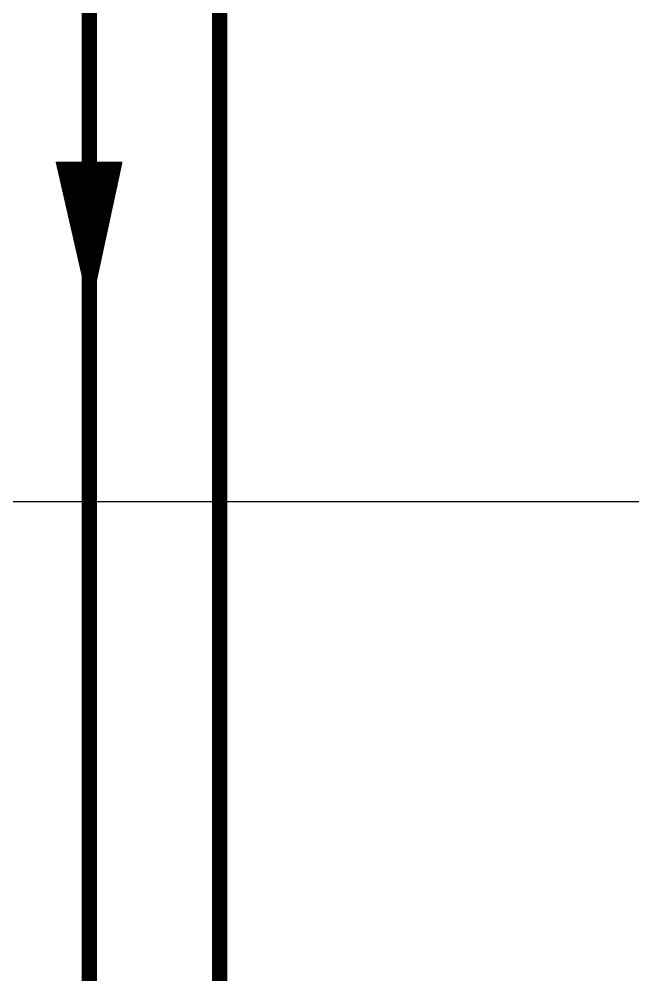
# Model space of a CAD drawing. Extents: x -22909.9 to -22897.8, y -4.7 to 4.1.
# Drawn here: x -22908.628 to -22908.029, y 0.202 to 1.136 of the extents above; entities that cross this region are included whole.
import ezdxf

# ---------------------------------------------------------------- set-up
doc = ezdxf.new("R2010")
doc.units = 0
doc.header["$MEASUREMENT"] = 0
doc.layers.get('0').update_dxf_attribs({"linetype": 'CONTINUOUS'})
for name, color, linetype in [('COW', 2, 'CONTINUOUS'), ('DESCARGA', 5, 'CONTINUOUS'), ('DIB-018', 6, 'CONTINUOUS')]:
    doc.layers.add(name, color=color, linetype=linetype)

# ---------------------------------------------------------------- blocks, each defined once
blk = doc.blocks.new('*X2')
at = {"color": 0}
for p, q in [((2.9916, 7.9626), (3.0038, 7.9748)), ((2.992, 7.9639), (3.0036, 7.9755)), ((2.9925, 7.9652), (3.0034, 7.9761)), ((2.9929, 7.9665), (3.0032, 7.9768)), ((2.9934, 7.9679), (3.003, 7.9775)), ((2.9938, 7.9692), (3.0028, 7.9782)), ((2.9943, 7.9705), (3.0026, 7.9788)), ((2.9947, 7.9718), (3.0023, 7.9795)), ((2.9951, 7.9732), (3.0021, 7.9802)), ((2.9956, 7.9745), (3.0019, 7.9808)), ((2.996, 7.9758), (3.0017, 7.9815)), ((2.9965, 7.9771), (3.0015, 7.9822)), ((2.9969, 7.9785), (3.0013, 7.9829)), ((2.9973, 7.9798), (3.0011, 7.9835)), ((2.9978, 7.9811), (3.0009, 7.9842)), ((2.9982, 7.9824), (3.0006, 7.9849)), ((2.9987, 7.9838), (3.0004, 7.9855)), ((2.9991, 7.9851), (3.0002, 7.9862)), ((2.9996, 7.9864), (3, 7.9869)), ((2.9832, 7.9374), (3.0079, 7.962)), ((2.9837, 7.9387), (3.0077, 7.9627)), ((2.9841, 7.94), (3.0074, 7.9634)), ((2.9845, 7.9414), (3.0072, 7.9641)), ((2.985, 7.9427), (3.007, 7.9647)), ((2.9854, 7.944), (3.0068, 7.9654)), ((2.9859, 7.9453), (3.0066, 7.9661)), ((2.9863, 7.9467), (3.0064, 7.9667)), ((2.9867, 7.948), (3.0062, 7.9674)), ((2.9872, 7.9493), (3.006, 7.9681)), ((2.9876, 7.9506), (3.0057, 7.9688)), ((2.9881, 7.952), (3.0055, 7.9694)), ((2.9885, 7.9533), (3.0053, 7.9701)), ((2.989, 7.9546), (3.0051, 7.9708)), ((2.9894, 7.9559), (3.0049, 7.9714)), ((2.9898, 7.9573), (3.0047, 7.9721)), ((2.9903, 7.9586), (3.0045, 7.9728)), ((2.9907, 7.9599), (3.0043, 7.9735)), ((2.9912, 7.9612), (3.004, 7.9741)), ((2.9748, 7.9122), (3.0119, 7.9493)), ((2.9753, 7.9135), (3.0117, 7.9499)), ((2.9757, 7.9148), (3.0115, 7.9506)), ((2.9761, 7.9162), (3.0113, 7.9513)), ((2.9766, 7.9175), (3.0111, 7.952)), ((2.977, 7.9188), (3.0108, 7.9526)), ((2.9775, 7.9201), (3.0106, 7.9533)), ((2.9779, 7.9215), (3.0104, 7.954)), ((2.9784, 7.9228), (3.0102, 7.9546)), ((2.9788, 7.9241), (3.01, 7.9553)), ((2.9792, 7.9255), (3.0098, 7.956)), ((2.9797, 7.9268), (3.0096, 7.9567)), ((2.9801, 7.9281), (3.0094, 7.9573)), ((2.9806, 7.9294), (3.0091, 7.958)), ((2.981, 7.9308), (3.0089, 7.9587)), ((2.9814, 7.9321), (3.0087, 7.9593)), ((2.9819, 7.9334), (3.0085, 7.96)), ((2.9823, 7.9347), (3.0083, 7.9607)), ((2.9828, 7.9361), (3.0081, 7.9614)), ((2.966, 7.8857), (3.0162, 7.9358)), ((2.9664, 7.887), (3.0159, 7.9365)), ((2.9669, 7.8883), (3.0157, 7.9372)), ((2.9673, 7.8897), (3.0155, 7.9379)), ((2.9678, 7.891), (3.0153, 7.9385)), ((2.9682, 7.8923), (3.0151, 7.9392)), ((2.9686, 7.8936), (3.0149, 7.9399)), ((2.9691, 7.895), (3.0147, 7.9405)), ((2.9695, 7.8963), (3.0145, 7.9412)), ((2.97, 7.8976), (3.0142, 7.9419)), ((2.9704, 7.8989), (3.014, 7.9426)), ((2.9708, 7.9003), (3.0138, 7.9432)), ((2.9713, 7.9016), (3.0136, 7.9439)), ((2.9717, 7.9029), (3.0134, 7.9446)), ((2.9722, 7.9042), (3.0132, 7.9452)), ((2.9726, 7.9056), (3.013, 7.9459)), ((2.9731, 7.9069), (3.0128, 7.9466)), ((2.9735, 7.9082), (3.0125, 7.9473)), ((2.9739, 7.9095), (3.0123, 7.9479)), ((2.9744, 7.9109), (3.0121, 7.9486)), ((2.9576, 7.8605), (3.0202, 7.9231)), ((2.958, 7.8618), (3.02, 7.9238)), ((2.9585, 7.8632), (3.0198, 7.9244)), ((2.9589, 7.8645), (3.0195, 7.9251)), ((2.9594, 7.8658), (3.0193, 7.9258)), ((2.9598, 7.8671), (3.0191, 7.9264)), ((2.9603, 7.8685), (3.0189, 7.9271)), ((2.9607, 7.8698), (3.0187, 7.9278)), ((2.9611, 7.8711), (3.0185, 7.9285)), ((2.9616, 7.8724), (3.0183, 7.9291)), ((2.962, 7.8738), (3.0181, 7.9298)), ((2.9625, 7.8751), (3.0178, 7.9305)), ((2.9629, 7.8764), (3.0176, 7.9311)), ((2.9633, 7.8777), (3.0174, 7.9318)), ((2.9638, 7.8791), (3.0172, 7.9325)), ((2.9642, 7.8804), (3.017, 7.9332)), ((2.9647, 7.8817), (3.0168, 7.9338)), ((2.9651, 7.883), (3.0166, 7.9345)), ((2.9656, 7.8844), (3.0164, 7.9352)), ((2.9488, 7.834), (3.0244, 7.9097)), ((2.9492, 7.8353), (3.0242, 7.9103)), ((2.9497, 7.8366), (3.024, 7.911)), ((2.9501, 7.838), (3.0238, 7.9117)), ((2.9505, 7.8393), (3.0236, 7.9123)), ((2.951, 7.8406), (3.0234, 7.913)), ((2.9514, 7.8419), (3.0232, 7.9137)), ((2.9519, 7.8433), (3.0229, 7.9144)), ((2.9523, 7.8446), (3.0227, 7.915)), ((2.9527, 7.8459), (3.0225, 7.9157)), ((2.9532, 7.8472), (3.0223, 7.9164)), ((2.9536, 7.8486), (3.0221, 7.917)), ((2.9541, 7.8499), (3.0219, 7.9177)), ((2.9545, 7.8512), (3.0217, 7.9184)), ((2.955, 7.8526), (3.0215, 7.9191)), ((2.9554, 7.8539), (3.0212, 7.9197)), ((2.9558, 7.8552), (3.021, 7.9204)), ((2.9563, 7.8565), (3.0208, 7.9211)), ((2.9567, 7.8579), (3.0206, 7.9217)), ((2.9572, 7.8592), (3.0204, 7.9224)), ((2.9404, 7.8088), (3.0285, 7.8969)), ((2.9408, 7.8101), (3.0283, 7.8976)), ((2.9413, 7.8115), (3.028, 7.8982)), ((2.9417, 7.8128), (3.0278, 7.8989)), ((2.9421, 7.8141), (3.0276, 7.8996)), ((2.9426, 7.8154), (3.0274, 7.9003)), ((2.943, 7.8168), (3.0272, 7.9009)), ((2.9435, 7.8181), (3.027, 7.9016)), ((2.9439, 7.8194), (3.0268, 7.9023)), ((2.9444, 7.8207), (3.0266, 7.9029)), ((2.9448, 7.8221), (3.0263, 7.9036)), ((2.9452, 7.8234), (3.0261, 7.9043)), ((2.9457, 7.8247), (3.0259, 7.905)), ((2.9461, 7.826), (3.0257, 7.9056)), ((2.9466, 7.8274), (3.0255, 7.9063)), ((2.947, 7.8287), (3.0253, 7.907)), ((2.9474, 7.83), (3.0251, 7.9076)), ((2.9479, 7.8313), (3.0249, 7.9083)), ((2.9483, 7.8327), (3.0246, 7.909)), ((2.9332, 7.7866), (3.0321, 7.8855)), ((2.9333, 7.7876), (3.0319, 7.8862)), ((2.9338, 7.7889), (3.0317, 7.8868)), ((2.9341, 7.7866), (3.0323, 7.8848)), ((2.9342, 7.7903), (3.0314, 7.8875)), ((2.9346, 7.7916), (3.0312, 7.8882)), ((2.935, 7.7866), (3.0325, 7.8841)), ((2.9351, 7.7929), (3.031, 7.8888)), ((2.9355, 7.7942), (3.0308, 7.8895)), ((2.936, 7.7956), (3.0306, 7.8902)), ((2.9364, 7.7969), (3.0304, 7.8909)), ((2.9368, 7.7982), (3.0302, 7.8915)), ((2.9373, 7.7995), (3.03, 7.8922)), ((2.9377, 7.8009), (3.0297, 7.8929)), ((2.9382, 7.8022), (3.0295, 7.8935)), ((2.9386, 7.8035), (3.0293, 7.8942)), ((2.9391, 7.8048), (3.0291, 7.8949)), ((2.9395, 7.8062), (3.0289, 7.8956)), ((2.9399, 7.8075), (3.0287, 7.8962)), ((2.9359, 7.7866), (3.0327, 7.8835)), ((2.9368, 7.7866), (3.0329, 7.8828)), ((2.9377, 7.7866), (3.0331, 7.8821)), ((2.9385, 7.7866), (3.0334, 7.8815)), ((2.9394, 7.7866), (3.0336, 7.8808)), ((2.9403, 7.7866), (3.0338, 7.8801)), ((2.9412, 7.7866), (3.034, 7.8794)), ((2.9421, 7.7866), (3.0342, 7.8788)), ((2.943, 7.7866), (3.0344, 7.8781)), ((2.9438, 7.7866), (3.0346, 7.8774)), ((2.9447, 7.7866), (3.0348, 7.8768)), ((2.9456, 7.7866), (3.0351, 7.8761)), ((2.9465, 7.7866), (3.0353, 7.8754)), ((2.9474, 7.7866), (3.0355, 7.8747)), ((2.9483, 7.7866), (3.0357, 7.8741)), ((2.9491, 7.7866), (3.0359, 7.8734)), ((2.95, 7.7866), (3.0361, 7.8727)), ((2.9509, 7.7866), (3.0363, 7.8721)), ((2.9518, 7.7866), (3.0365, 7.8714)), ((2.9527, 7.7866), (3.0367, 7.8707)), ((2.9536, 7.7866), (3.037, 7.87)), ((2.9544, 7.7866), (3.0372, 7.8694)), ((2.9553, 7.7866), (3.0374, 7.8687)), ((2.9562, 7.7866), (3.0376, 7.868)), ((2.9571, 7.7866), (3.0378, 7.8674)), ((2.958, 7.7866), (3.038, 7.8667)), ((2.9589, 7.7866), (3.0382, 7.866)), ((2.9598, 7.7866), (3.0384, 7.8653)), ((2.9606, 7.7866), (3.0387, 7.8647)), ((2.9615, 7.7866), (3.0389, 7.864)), ((2.9624, 7.7866), (3.0391, 7.8633)), ((2.9633, 7.7866), (3.0393, 7.8627)), ((2.9642, 7.7866), (3.0395, 7.862)), ((2.9651, 7.7866), (3.0397, 7.8613)), ((2.9659, 7.7866), (3.0399, 7.8606)), ((2.9668, 7.7866), (3.0401, 7.86)), ((2.9677, 7.7866), (3.0404, 7.8593)), ((2.9686, 7.7866), (3.0406, 7.8586)), ((2.9695, 7.7866), (3.0408, 7.8579)), ((2.9704, 7.7866), (3.041, 7.8573)), ((2.9712, 7.7866), (3.0412, 7.8566)), ((2.9721, 7.7866), (3.0414, 7.8559)), ((2.973, 7.7866), (3.0416, 7.8553)), ((2.9739, 7.7866), (3.0418, 7.8546)), ((2.9748, 7.7866), (3.0421, 7.8539)), ((2.9757, 7.7866), (3.0423, 7.8532)), ((2.9765, 7.7866), (3.0425, 7.8526)), ((2.9774, 7.7866), (3.0427, 7.8519)), ((2.9783, 7.7866), (3.0429, 7.8512)), ((2.9792, 7.7866), (3.0431, 7.8506)), ((2.9801, 7.7866), (3.0433, 7.8499)), ((2.981, 7.7866), (3.0435, 7.8492)), ((2.9818, 7.7866), (3.0438, 7.8485)), ((2.9827, 7.7866), (3.044, 7.8479)), ((2.9836, 7.7866), (3.0442, 7.8472)), ((2.9845, 7.7866), (3.0444, 7.8465)), ((2.9854, 7.7866), (3.0446, 7.8459)), ((2.9863, 7.7866), (3.0448, 7.8452)), ((2.9872, 7.7866), (3.045, 7.8445)), ((2.988, 7.7866), (3.0452, 7.8438)), ((2.9889, 7.7866), (3.0455, 7.8432)), ((2.9898, 7.7866), (3.0457, 7.8425)), ((2.9907, 7.7866), (3.0459, 7.8418)), ((2.9916, 7.7866), (3.0461, 7.8412)), ((2.9925, 7.7866), (3.0463, 7.8405)), ((2.9933, 7.7866), (3.0465, 7.8398)), ((2.9942, 7.7866), (3.0467, 7.8391)), ((2.9951, 7.7866), (3.0469, 7.8385)), ((2.996, 7.7866), (3.0472, 7.8378)), ((2.9969, 7.7866), (3.0474, 7.8371)), ((2.9978, 7.7866), (3.0476, 7.8365)), ((2.9986, 7.7866), (3.0478, 7.8358)), ((2.9995, 7.7866), (3.048, 7.8351)), ((3.0004, 7.7866), (3.0482, 7.8344)), ((3.0013, 7.7866), (3.0484, 7.8338)), ((3.0022, 7.7866), (3.0486, 7.8331)), ((3.0031, 7.7866), (3.0489, 7.8324)), ((3.0039, 7.7866), (3.0491, 7.8318)), ((3.0048, 7.7866), (3.0493, 7.8311)), ((3.0057, 7.7866), (3.0495, 7.8304)), ((3.0066, 7.7866), (3.0497, 7.8297)), ((3.0075, 7.7866), (3.0499, 7.8291)), ((3.0084, 7.7866), (3.0501, 7.8284)), ((3.0092, 7.7866), (3.0503, 7.8277)), ((3.0101, 7.7866), (3.0506, 7.8271)), ((3.011, 7.7866), (3.0508, 7.8264)), ((3.0119, 7.7866), (3.051, 7.8257)), ((3.0128, 7.7866), (3.0512, 7.825)), ((3.0137, 7.7866), (3.0514, 7.8244)), ((3.0146, 7.7866), (3.0516, 7.8237)), ((3.0154, 7.7866), (3.0518, 7.823)), ((3.0163, 7.7866), (3.052, 7.8224)), ((3.0172, 7.7866), (3.0523, 7.8217)), ((3.0181, 7.7866), (3.0525, 7.821)), ((3.019, 7.7866), (3.0527, 7.8203)), ((3.0199, 7.7866), (3.0529, 7.8197)), ((3.0207, 7.7866), (3.0531, 7.819)), ((3.0216, 7.7866), (3.0533, 7.8183)), ((3.0225, 7.7866), (3.0535, 7.8177)), ((3.0234, 7.7866), (3.0537, 7.817)), ((3.0243, 7.7866), (3.054, 7.8163)), ((3.0252, 7.7866), (3.0542, 7.8156)), ((3.026, 7.7866), (3.0544, 7.815)), ((3.0269, 7.7866), (3.0546, 7.8143)), ((3.0278, 7.7866), (3.0548, 7.8136)), ((3.0287, 7.7866), (3.055, 7.813)), ((3.0296, 7.7866), (3.0552, 7.8123)), ((3.0305, 7.7866), (3.0554, 7.8116)), ((3.0313, 7.7866), (3.0556, 7.8109)), ((3.0322, 7.7866), (3.0559, 7.8103)), ((3.0331, 7.7866), (3.0561, 7.8096)), ((3.034, 7.7866), (3.0563, 7.8089)), ((3.0349, 7.7866), (3.0565, 7.8083)), ((3.0358, 7.7866), (3.0567, 7.8076)), ((3.0366, 7.7866), (3.0569, 7.8069)), ((3.0375, 7.7866), (3.0571, 7.8062)), ((3.0384, 7.7866), (3.0573, 7.8056)), ((3.0393, 7.7866), (3.0576, 7.8049)), ((3.0402, 7.7866), (3.0578, 7.8042)), ((3.0411, 7.7866), (3.058, 7.8036)), ((3.042, 7.7866), (3.0582, 7.8029)), ((3.0428, 7.7866), (3.0584, 7.8022)), ((3.0437, 7.7866), (3.0586, 7.8015)), ((3.0446, 7.7866), (3.0588, 7.8009)), ((3.0455, 7.7866), (3.059, 7.8002)), ((3.0464, 7.7866), (3.0593, 7.7995)), ((3.0473, 7.7866), (3.0595, 7.7989)), ((3.0481, 7.7866), (3.0597, 7.7982)), ((3.049, 7.7866), (3.0599, 7.7975)), ((3.0499, 7.7866), (3.0601, 7.7968)), ((3.0508, 7.7866), (3.0603, 7.7962)), ((3.0517, 7.7866), (3.0605, 7.7955)), ((3.0526, 7.7866), (3.0607, 7.7948)), ((3.0534, 7.7866), (3.061, 7.7942)), ((3.0543, 7.7866), (3.0612, 7.7935)), ((3.0552, 7.7866), (3.0614, 7.7928)), ((3.0561, 7.7866), (3.0616, 7.7921)), ((3.057, 7.7866), (3.0618, 7.7915)), ((3.0579, 7.7866), (3.062, 7.7908)), ((3.0587, 7.7866), (3.0622, 7.7901)), ((3.0596, 7.7866), (3.0624, 7.7895)), ((3.0605, 7.7866), (3.0627, 7.7888)), ((3.0614, 7.7866), (3.0629, 7.7881)), ((3.0623, 7.7866), (3.0631, 7.7874)), ((3.0632, 7.7866), (3.0633, 7.7868))]:
    blk.add_line(p, q, dxfattribs=at)
blk = doc.blocks.new('FLECHA')
for p, q in [((0.00787, 0.09747), (-0.04028, -0.04704)), ((0.00787, 0.09747), (0.05357, -0.04704)), ((-0.04028, -0.04704), (0.05357, -0.04704))]:
    blk.add_line(p, q)
at = {"xscale": 0.7200000000000001, "yscale": 0.7200000000000001, "zscale": 0.7200000000000001}
blk.add_blockref('*X2', (-2.15204, -5.65342), dxfattribs=at)

msp = doc.modelspace()

# ---------------------------------------------------------------- linework, layer by layer
at = {"layer": 'COW', "const_width": 0.015}
msp.add_lwpolyline([(-22908.43239, 1.81581), (-22908.43239, -1.58611), (-22906.59309, -1.58611)], dxfattribs=at)
at = {"layer": 'DESCARGA', "const_width": 0.015}
msp.add_lwpolyline([(-22908.55964, 3.72845), (-22908.55964, -0.21571)], dxfattribs=at)
at = {"layer": 'DIB-018'}
msp.add_line((-22909.34717, 0.66452), (-22898.03131, 0.66452), dxfattribs=at)

# ---------------------------------------------------------------- block references
at = {"layer": 'DESCARGA', "xscale": 0.68150828351065, "yscale": -0.99749545071865, "zscale": 0.68150828351065}
msp.add_blockref('FLECHA', (-22908.56443, 0.94952), dxfattribs=at)

doc.saveas('drawing.dxf')
